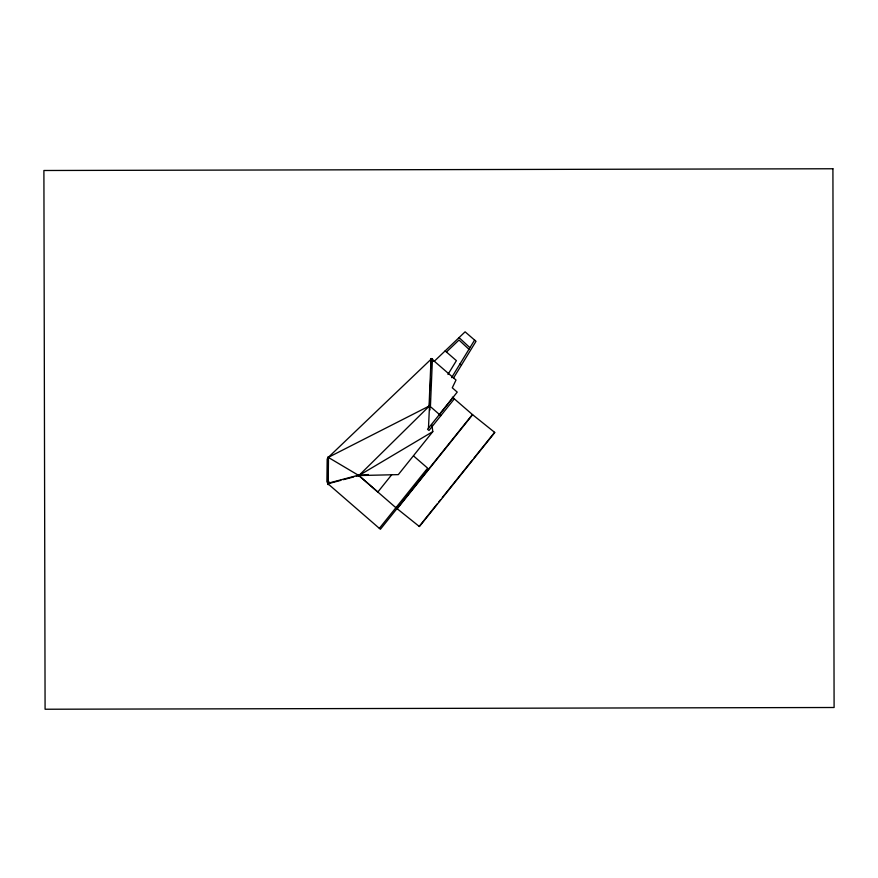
<?xml version="1.0" encoding="UTF-8"?>
<svg xmlns="http://www.w3.org/2000/svg" width="878" height="878" viewBox="0 0 878 878"><rect width="100%" height="100%" fill="white"/><g stroke="black" fill="none" stroke-linecap="round" stroke-linejoin="round"><path stroke-width="1.32" d="M452.719 397.46L472.397 414.526L380.404 529.269L327.944 483.767L328.284 457.383L431.515 358.795L456.011 380.042L452.28 387.802L457.229 392.104L439.439 414.471L440.877 415.634M328.207 480.749L328.471 460.237M429.057 406.064L431.054 358.553L432.437 358.828L430.45 405.91L429.068 405.636M429.814 399.139L428.464 428.157M430.209 389.733L430.659 378.967M431.12 368.211L431.515 358.795L434.072 361.473M358.411 476.348L359.354 475.294M447.956 374.434L456.395 360.649L445.157 350.882M451.588 377.639L474.603 340.071M453.706 377.716L476.019 341.301L465.099 331.829L434.533 361.034M452.927 397.646L427.542 429.298L428.991 430.45L454.376 398.799L452.883 397.701M391.709 474.735L377.836 492.042L358.882 475.547L328.284 457.383L429.529 405.866L439.439 414.471M431.932 424.853L432.799 431.625L398.316 474.625L358.882 475.547L356.303 476.238M379.351 528.358L427.63 468.139L413.571 455.956M397.207 508.757L472.616 414.712M419.19 526.383L437.178 503.939M438.901 501.799L440.613 499.67M442.325 497.53L472.32 460.116M474.032 457.987L494.599 432.327M429.221 406.218L430.132 405.175M439.132 414.811L440.043 413.768M358.586 475.898L359.497 474.855L358.882 475.547L395.901 507.714L419.41 526.559L494.819 432.503L472.397 414.526M395.594 508.066L396.505 507.012M368.376 474.504L358.882 475.547L429.529 405.866L430.044 409.938M446.452 352.012L458.996 340.027L468.951 349.301M358.882 475.547L432.799 431.625M359.058 475.031L327.538 483.394L328.185 484.656L328.12 483.24M327.944 483.767L340.84 480.343M343.419 479.662L353.724 476.919M431.043 358.981L432.437 358.828M328.646 458.942L327.187 458.92L326.89 482.033L329.283 482.066M452.389 377.211L453.575 377.935M425.643 470.619L426.938 471.673M460.05 363.832L461.466 365.061M452.313 397.207L454.277 398.908M425.676 470.586L426.719 471.497M459.062 337.602L469.917 347.71M429.199 405.537L430.176 406.525M358.564 475.217L359.53 476.205M358.476 475.185L359.124 476.447M328.284 456.845L327.812 458.173L328.284 456.845M832.915 168.763L43.9 170.497L45.085 709.237L834.1 707.503L832.915 168.763"/></g></svg>
